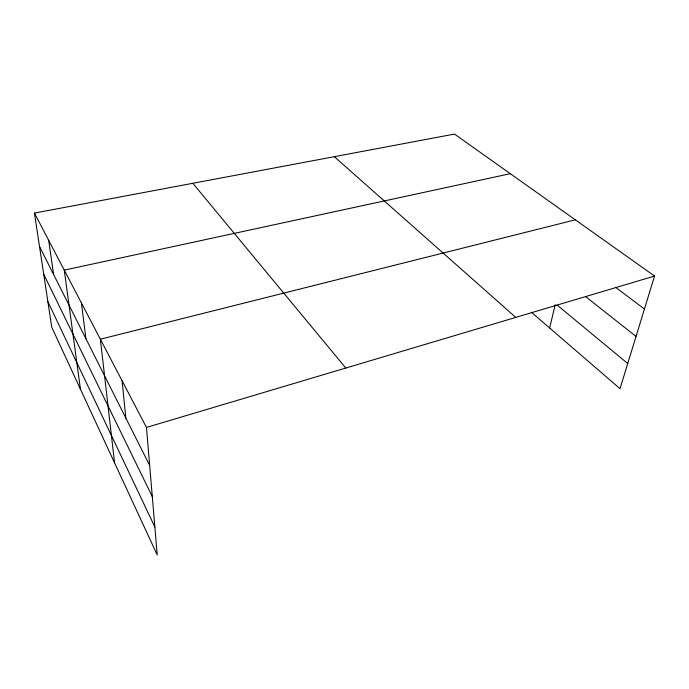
<?xml version="1.0" encoding="UTF-8"?>
<svg xmlns="http://www.w3.org/2000/svg" width="689" height="689" viewBox="0 0 689 689"><rect width="100%" height="100%" fill="white"/><g stroke="black" fill="none" stroke-linecap="round" stroke-linejoin="round"><path stroke-width="1.03" d="M549.658 328.007L555.188 304.702M34.45 213.082L146.464 427.43L157.213 554.921L51.77 327.284L34.45 213.082L454.482 134.079L654.55 276.048L620.014 388.674L531.305 312.186M146.464 427.43L654.55 276.048M575.315 219.825L100.361 339.212L114.555 462.827M510.299 173.688L64.266 270.14L80.441 389.173M615.527 287.27L644.43 309.034M585.633 296.632L636.033 336.439M557.074 305.055L627.731 363.491M334.303 156.687L515.777 317.396M192.825 183.291L345.792 368.038M39.514 246.464L149.668 465.463M43.726 274.239L152.295 496.614M47.894 301.696L154.861 526.99M48.678 240.315L53.613 274.498M81.414 302.953L85.927 338.738M122.091 380.793L125.863 418.128"/></g></svg>
